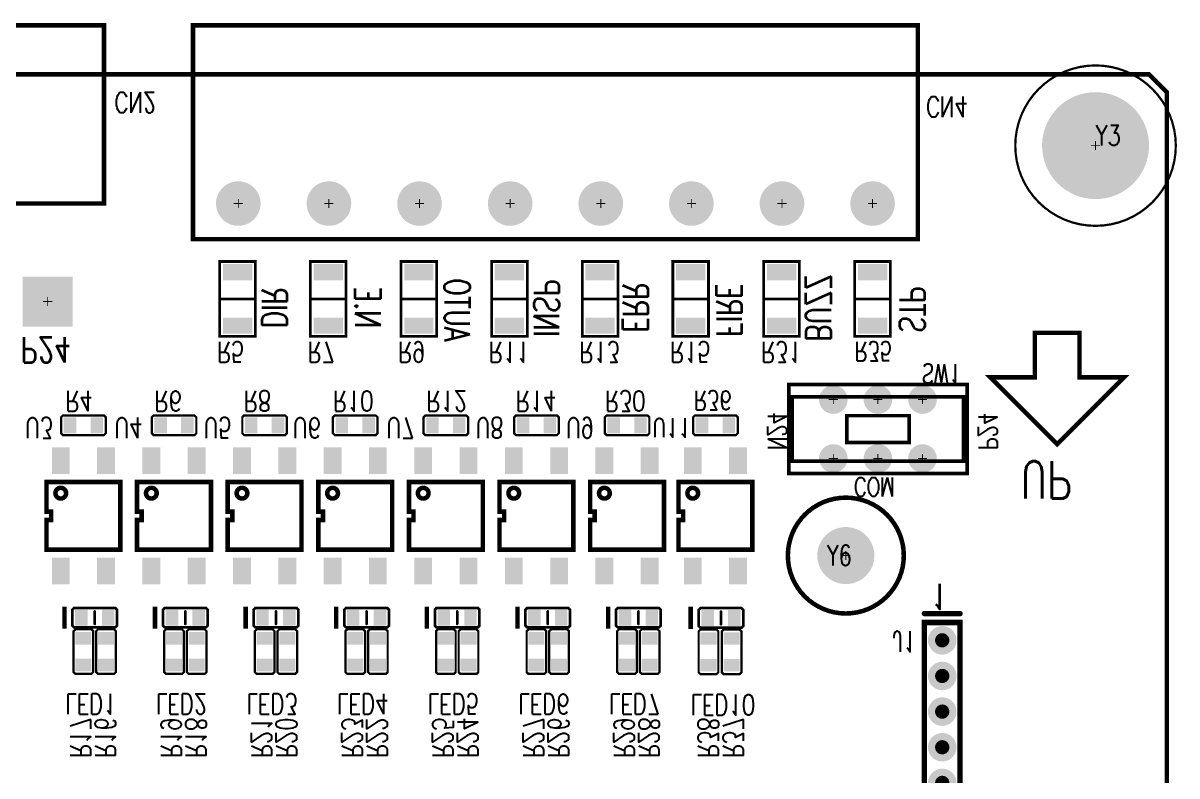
# Model space of a CAD drawing. Extents: x -19 to 79, y -28 to 90.
# Drawn here: x 13.9 to 78.6, y 47.6 to 89.9 of the extents above; entities that cross this region are included whole.
import ezdxf

# ---------------------------------------------------------------- set-up
doc = ezdxf.new("R2010")
doc.units = 0
for name, color, linetype in [('BOARD_OUTLINE_00', 254, 'CONTINUOUS'), ('COPPER_29', 146, 'CONTINUOUS'), ('DRIL_NPLTE_THRU_01', 3, 'CONTINUOUS'), ('DRIL_NPLTE_THRU_02', 1, 'CONTINUOUS'), ('DRIL_PLTE_THRU_01', 3, 'CONTINUOUS'), ('DRIL_PLTE_THRU_02', 1, 'CONTINUOUS'), ('DRIL_SYMBOL', 254, 'CONTINUOUS'), ('PADS_BOT', 16, 'CONTINUOUS'), ('PADS_INNER', 96, 'CONTINUOUS'), ('PADS_TOP', 96, 'CONTINUOUS'), ('PADS_XR_21', 176, 'CONTINUOUS'), ('PADS_XR_25', 253, 'CONTINUOUS'), ('PADS_XR_28', 130, 'CONTINUOUS'), ('PART_BOT_2DLINE_00', 130, 'CONTINUOUS'), ('PART_BOT_2DLINE_20', 2, 'CONTINUOUS'), ('PART_NAME_01', 254, 'CONTINUOUS'), ('PART_NAME_02', 130, 'CONTINUOUS'), ('PART_TOP_2DLINE_25', 6, 'CONTINUOUS'), ('TEXT_29', 146, 'CONTINUOUS')]:
    doc.layers.add(name, color=color, linetype=linetype)
doc.styles.add('W0$045', font='simplex', dxfattribs={"width": 0.75})
doc.styles.add('W0$1', font='simplex', dxfattribs={"width": 0.75})
doc.styles.add('W0$127', font='simplex', dxfattribs={"width": 0.75})
doc.styles.add('W0$2286', font='simplex', dxfattribs={"width": 0.75})
doc.styles.add('W0$254', font='simplex', dxfattribs={"width": 0.75})

# ---------------------------------------------------------------- blocks, each defined once
blk = doc.blocks.new('SMOOTH_0$254')
at = {"const_width": 0.127}
blk.add_lwpolyline([(-0.0635, 0, 1), (0.0635, 0, 1)], format="xyb", close=True, dxfattribs=at)
blk = doc.blocks.new('BOARD_28')
at = {"layer": 'BOARD_OUTLINE_00', "const_width": 0.254}
blk.add_lwpolyline([(0, 1), (1, 0), (95, 0), (96, 1), (96, 113), (95, 114), (1, 114), (0, 113)], close=True, dxfattribs=at)
at = {"layer": 'BOARD_OUTLINE_00'}
for p in [(95, 114), (96, 113)]:
    blk.add_blockref('SMOOTH_0$254', p, dxfattribs=at)
blk = doc.blocks.new('COPPER_44')
at = {"layer": 'COPPER_29', "const_width": 0.254}
blk.add_lwpolyline([(0, -2.5), (-2.5, -2.5), (-2.5, -5), (-5, -5), (-1.25, -8.75), (2.5, -5), (0, -5)], close=True, dxfattribs=at)
at = {"layer": 'COPPER_29'}
for p in [(-2.5, -2.5), (0, -2.5), (-5, -5), (-2.5, -5), (0, -5), (2.5, -5), (-1.25, -8.75)]:
    blk.add_blockref('SMOOTH_0$254', p, dxfattribs=at)
blk = doc.blocks.new('SMOOTH_0$3048')
at = {"const_width": 0.1524}
blk.add_lwpolyline([(-0.0762, 0, 1), (0.0762, 0, 1)], format="xyb", close=True, dxfattribs=at)
blk = doc.blocks.new('PART_BODY_BOT_9')
at = {"layer": 'PART_BOT_2DLINE_00', "const_width": 0.305}
blk.add_lwpolyline([(-1.5, 1), (-1.5, -1)], dxfattribs=at)
blk.add_lwpolyline([(-1, -1), (9, -1), (9, 1), (-1, 1)], close=True, dxfattribs=at)
at = {"layer": 'PART_BOT_2DLINE_00'}
for p in [(-1.5, 1), (-1, 1), (9, 1), (-1.5, -1), (-1, -1), (9, -1)]:
    blk.add_blockref('SMOOTH_0$3048', p, dxfattribs=at)
blk = doc.blocks.new('DRIL_SYMBOL_0$8')
at = {"layer": 'DRIL_SYMBOL', "const_width": 0.0508}
for points in [[(-0.254, 0), (0.254, 0)], [(0, -0.254), (0, 0.254)]]:
    blk.add_lwpolyline(points, dxfattribs=at)
blk = doc.blocks.new('DRIL_HOLE_0$8')
at = {"const_width": 0.4}
blk.add_lwpolyline([(-0.2, 0, 1), (0.2, 0, 1)], format="xyb", close=True, dxfattribs=at)
blk.add_blockref('DRIL_SYMBOL_0$8', (0, 0))
blk = doc.blocks.new('PAD_11')
at = {"const_width": 0.8}
blk.add_lwpolyline([(0, -0.4, 1), (0, 0.4, 1)], format="xyb", close=True, dxfattribs=at)
blk = doc.blocks.new('STK_BOT_14')
at = {"layer": 'DRIL_PLTE_THRU_01'}
blk.add_blockref('DRIL_HOLE_0$8', (0, 0), dxfattribs=at)
at = {"layer": 'DRIL_PLTE_THRU_02'}
blk.add_blockref('DRIL_HOLE_0$8', (0, 0), dxfattribs=at)
at = {"layer": 'PADS_BOT'}
blk.add_blockref('PAD_11', (0, 0), dxfattribs=at)
at = {"layer": 'PADS_INNER'}
blk.add_blockref('PAD_11', (0, 0), dxfattribs=at)
at = {"layer": 'PADS_TOP'}
blk.add_blockref('PAD_11', (0, 0), dxfattribs=at)
blk = doc.blocks.new('SYM_BOT_10')
for name, p in [('PART_BODY_BOT_9', (0, 0)), ('STK_BOT_14', (0, 0)), ('STK_BOT_14', (2, 0)), ('STK_BOT_14', (4, 0)), ('STK_BOT_14', (6, 0)), ('STK_BOT_14', (8, 0))]:
    blk.add_blockref(name, p)
blk = doc.blocks.new('PART_BOT_17')
blk.add_blockref('SYM_BOT_10', (0, 0))
at = {"layer": 'PART_NAME_02', "style": 'W0$254', "width": 0.75}
blk.add_text('J1', height=1.1557, rotation=270, dxfattribs=at).set_placement((-0.508, 2.794))
blk = doc.blocks.new('SMOOTH_0$15')
at = {"const_width": 0.075}
blk.add_lwpolyline([(-0.0375, 0, 1), (0.0375, 0, 1)], format="xyb", close=True, dxfattribs=at)
blk = doc.blocks.new('PART_BODY_BOT_13')
at = {"layer": 'PART_BOT_2DLINE_00', "const_width": 0.15}
for points in [[(-1.25, -0.45), (-1.15, -0.55), (1.15, -0.55), (1.25, -0.45), (1.25, 0.45), (1.15, 0.55), (-1.15, 0.55), (-1.25, 0.45)], [(1.65, 0.55), (1.75, 0.55), (1.75, -0.55), (1.65, -0.55)]]:
    blk.add_lwpolyline(points, close=True, dxfattribs=at)
blk.add_lwpolyline([(0, 0.35), (0, -0.35)], dxfattribs=at)
at = {"layer": 'PART_BOT_2DLINE_00'}
for p in [(-1.25, 0.45), (-1.15, 0.55), (0, 0.35), (1.15, 0.55), (1.25, 0.45), (1.65, 0.55), (1.75, 0.55), (-1.25, -0.45), (-1.15, -0.55), (0, -0.35), (1.15, -0.55), (1.25, -0.45), (1.65, -0.55), (1.75, -0.55)]:
    blk.add_blockref('SMOOTH_0$15', p, dxfattribs=at)
blk = doc.blocks.new('DRIL_HOLE_0')
blk.add_lwpolyline([(0, 0, 1), (0, 0, 1)], format="xyb", close=True)
blk = doc.blocks.new('PAD_0')
blk.add_lwpolyline([(0, 0, 1), (0, 0, 1)], format="xyb", close=True)
blk = doc.blocks.new('PAD_2')
at = {"const_width": 0.7}
blk.add_lwpolyline([(-0.45, 0), (0.45, 0)], dxfattribs=at)
blk = doc.blocks.new('STK_BOT_4')
at = {"layer": 'DRIL_PLTE_THRU_01'}
blk.add_blockref('DRIL_HOLE_0', (0, 0), dxfattribs=at)
at = {"layer": 'DRIL_PLTE_THRU_02'}
blk.add_blockref('DRIL_HOLE_0', (0, 0), dxfattribs=at)
at = {"layer": 'PADS_BOT', "rotation": 90}
blk.add_blockref('PAD_2', (0, 0), dxfattribs=at)
at = {"layer": 'PADS_INNER'}
blk.add_blockref('PAD_0', (0, 0), dxfattribs=at)
at = {"layer": 'PADS_TOP'}
blk.add_blockref('PAD_0', (0, 0), dxfattribs=at)
blk = doc.blocks.new('SYM_BOT_14')
for name, p in [('STK_BOT_4', (-0.75, 0)), ('STK_BOT_4', (0.75, 0)), ('PART_BODY_BOT_13', (0, 0))]:
    blk.add_blockref(name, p)
blk = doc.blocks.new('PART_BOT_21')
blk.add_blockref('SYM_BOT_14', (0, 0))
at = {"layer": 'PART_NAME_02', "style": 'W0$254', "width": 0.75}
blk.add_text('LED1', height=1.1557, rotation=180, dxfattribs=at).set_placement((1.64, -4.265))
blk = doc.blocks.new('PART_BOT_22')
blk.add_blockref('SYM_BOT_14', (0, 0))
at = {"layer": 'PART_NAME_02', "style": 'W0$254', "width": 0.75}
blk.add_text('LED2', height=1.1557, rotation=180, dxfattribs=at).set_placement((1.64, -4.265))
blk = doc.blocks.new('PART_BOT_23')
blk.add_blockref('SYM_BOT_14', (0, 0))
at = {"layer": 'PART_NAME_02', "style": 'W0$254', "width": 0.75}
blk.add_text('LED3', height=1.1557, rotation=180, dxfattribs=at).set_placement((1.64, -4.265))
blk = doc.blocks.new('PART_BOT_24')
blk.add_blockref('SYM_BOT_14', (0, 0))
at = {"layer": 'PART_NAME_02', "style": 'W0$254', "width": 0.75}
blk.add_text('LED4', height=1.1557, rotation=180, dxfattribs=at).set_placement((1.64, -4.265))
blk = doc.blocks.new('PART_BOT_25')
blk.add_blockref('SYM_BOT_14', (0, 0))
at = {"layer": 'PART_NAME_02', "style": 'W0$254', "width": 0.75}
blk.add_text('LED5', height=1.1557, rotation=180, dxfattribs=at).set_placement((1.64, -4.265))
blk = doc.blocks.new('PART_BOT_26')
blk.add_blockref('SYM_BOT_14', (0, 0))
at = {"layer": 'PART_NAME_02', "style": 'W0$254', "width": 0.75}
blk.add_text('LED6', height=1.1557, rotation=180, dxfattribs=at).set_placement((1.64, -4.265))
blk = doc.blocks.new('PART_BOT_27')
blk.add_blockref('SYM_BOT_14', (0, 0))
at = {"layer": 'PART_NAME_02', "style": 'W0$254', "width": 0.75}
blk.add_text('LED7', height=1.1557, rotation=180, dxfattribs=at).set_placement((1.64, -4.265))
blk = doc.blocks.new('SMOOTH_0$127')
at = {"const_width": 0.0635}
blk.add_lwpolyline([(-0.03175, 0, 1), (0.03175, 0, 1)], format="xyb", close=True, dxfattribs=at)
blk = doc.blocks.new('PART_BODY_BOT_15')
at = {"layer": 'PART_BOT_2DLINE_00', "const_width": 0.127}
blk.add_lwpolyline([(-1.15, -0.55), (-1.25, -0.45), (-1.25, 0.45), (-1.15, 0.55), (1.15, 0.55), (1.25, 0.45), (1.25, -0.45), (1.15, -0.55), (-1.15, -0.55)], dxfattribs=at)
at = {"layer": 'PART_BOT_2DLINE_00'}
for p in [(-1.25, 0.45), (-1.15, 0.55), (1.15, 0.55), (1.25, 0.45), (-1.25, -0.45), (-1.15, -0.55), (-1.15, -0.55), (1.15, -0.55), (1.25, -0.45)]:
    blk.add_blockref('SMOOTH_0$127', p, dxfattribs=at)
blk = doc.blocks.new('SYM_BOT_16')
for name, p in [('STK_BOT_4', (-0.75, 0)), ('STK_BOT_4', (0.75, 0)), ('PART_BODY_BOT_15', (0, 0))]:
    blk.add_blockref(name, p)
blk = doc.blocks.new('PART_BOT_32')
blk.add_blockref('SYM_BOT_16', (0, 0))
at = {"layer": 'PART_NAME_02', "style": 'W0$254', "width": 0.75}
blk.add_text('R10', height=1.1557, dxfattribs=at).set_placement((-1.245, -1.94))
blk = doc.blocks.new('SMOOTH_0$1524')
at = {"const_width": 0.0762}
blk.add_lwpolyline([(-0.0381, 0, 1), (0.0381, 0, 1)], format="xyb", close=True, dxfattribs=at)
blk = doc.blocks.new('PART_BODY_BOT_14')
at = {"layer": 'PART_BOT_2DLINE_00', "const_width": 0.152}
blk.add_lwpolyline([(-1, -2.1), (1, -2.1), (1, 2.1), (-1, 2.1)], close=True, dxfattribs=at)
blk.add_lwpolyline([(-1, 0), (1, 0)], dxfattribs=at)
at = {"layer": 'PART_BOT_2DLINE_00'}
for p in [(-1, 2.1), (1, 2.1), (-1, 0), (1, 0), (-1, -2.1), (1, -2.1)]:
    blk.add_blockref('SMOOTH_0$1524', p, dxfattribs=at)
blk = doc.blocks.new('PAD_1')
at = {"const_width": 0.9}
blk.add_lwpolyline([(-0.82, 0), (0.82, 0)], dxfattribs=at)
blk = doc.blocks.new('STK_BOT_3')
at = {"layer": 'DRIL_PLTE_THRU_01'}
blk.add_blockref('DRIL_HOLE_0', (0, 0), dxfattribs=at)
at = {"layer": 'DRIL_PLTE_THRU_02'}
blk.add_blockref('DRIL_HOLE_0', (0, 0), dxfattribs=at)
at = {"layer": 'PADS_BOT'}
blk.add_blockref('PAD_1', (0, 0), dxfattribs=at)
at = {"layer": 'PADS_INNER'}
blk.add_blockref('PAD_0', (0, 0), dxfattribs=at)
at = {"layer": 'PADS_TOP'}
blk.add_blockref('PAD_0', (0, 0), dxfattribs=at)
blk = doc.blocks.new('SYM_BOT_15')
for name, p in [('STK_BOT_3', (0, 1.5)), ('PART_BODY_BOT_14', (0, 0)), ('STK_BOT_3', (0, -1.5))]:
    blk.add_blockref(name, p)
blk = doc.blocks.new('PART_BOT_33')
blk.add_blockref('SYM_BOT_15', (0, 0))
at = {"layer": 'PART_NAME_02', "style": 'W0$254', "width": 0.75}
blk.add_text('R11', height=1.1557, dxfattribs=at).set_placement((-1.15, 2.4))
blk = doc.blocks.new('PART_BOT_34')
blk.add_blockref('SYM_BOT_16', (0, 0))
at = {"layer": 'PART_NAME_02', "style": 'W0$254', "width": 0.75}
blk.add_text('R12', height=1.1557, dxfattribs=at).set_placement((-1.075, -1.94))
blk = doc.blocks.new('PART_BOT_35')
blk.add_blockref('SYM_BOT_15', (0, 0))
at = {"layer": 'PART_NAME_02', "style": 'W0$254', "width": 0.75}
blk.add_text('R13', height=1.1557, dxfattribs=at).set_placement((-1.15, 2.4))
blk = doc.blocks.new('PART_BOT_36')
blk.add_blockref('SYM_BOT_16', (0, 0))
at = {"layer": 'PART_NAME_02', "style": 'W0$254', "width": 0.75}
blk.add_text('R14', height=1.1557, dxfattribs=at).set_placement((-1.155, -1.94))
blk = doc.blocks.new('PART_BOT_37')
blk.add_blockref('SYM_BOT_15', (0, 0))
at = {"layer": 'PART_NAME_02', "style": 'W0$254', "width": 0.75}
blk.add_text('R15', height=1.1557, dxfattribs=at).set_placement((-1.15, 2.4))
blk = doc.blocks.new('PART_BOT_38')
blk.add_blockref('SYM_BOT_16', (0, 0))
at = {"layer": 'PART_NAME_02', "style": 'W0$254', "width": 0.75}
blk.add_text('R16', height=1.1557, rotation=180, dxfattribs=at).set_placement((5.969, 0.618))
blk = doc.blocks.new('PART_BOT_39')
blk.add_blockref('SYM_BOT_16', (0, 0))
at = {"layer": 'PART_NAME_02', "style": 'W0$254', "width": 0.75}
blk.add_text('R17', height=1.1557, dxfattribs=at).set_placement((-5.969, -0.745))
blk = doc.blocks.new('PART_BOT_40')
blk.add_blockref('SYM_BOT_16', (0, 0))
at = {"layer": 'PART_NAME_02', "style": 'W0$254', "width": 0.75}
blk.add_text('R18', height=1.1557, rotation=180, dxfattribs=at).set_placement((5.969, 0.618))
blk = doc.blocks.new('PART_BOT_41')
blk.add_blockref('SYM_BOT_16', (0, 0))
at = {"layer": 'PART_NAME_02', "style": 'W0$254', "width": 0.75}
blk.add_text('R19', height=1.1557, dxfattribs=at).set_placement((-5.969, -0.745))
blk = doc.blocks.new('PART_BOT_42')
blk.add_blockref('SYM_BOT_16', (0, 0))
at = {"layer": 'PART_NAME_02', "style": 'W0$254', "width": 0.75}
blk.add_text('R20', height=1.1557, rotation=180, dxfattribs=at).set_placement((5.969, 0.618))
blk = doc.blocks.new('PART_BOT_43')
blk.add_blockref('SYM_BOT_16', (0, 0))
at = {"layer": 'PART_NAME_02', "style": 'W0$254', "width": 0.75}
blk.add_text('R21', height=1.1557, dxfattribs=at).set_placement((-5.969, -0.745))
blk = doc.blocks.new('PART_BOT_44')
blk.add_blockref('SYM_BOT_16', (0, 0))
at = {"layer": 'PART_NAME_02', "style": 'W0$254', "width": 0.75}
blk.add_text('R22', height=1.1557, rotation=180, dxfattribs=at).set_placement((5.969, 0.618))
blk = doc.blocks.new('PART_BOT_45')
blk.add_blockref('SYM_BOT_16', (0, 0))
at = {"layer": 'PART_NAME_02', "style": 'W0$254', "width": 0.75}
blk.add_text('R23', height=1.1557, dxfattribs=at).set_placement((-5.969, -0.745))
blk = doc.blocks.new('PART_BOT_46')
blk.add_blockref('SYM_BOT_16', (0, 0))
at = {"layer": 'PART_NAME_02', "style": 'W0$254', "width": 0.75}
blk.add_text('R24', height=1.1557, rotation=180, dxfattribs=at).set_placement((5.969, 0.618))
blk = doc.blocks.new('PART_BOT_47')
blk.add_blockref('SYM_BOT_16', (0, 0))
at = {"layer": 'PART_NAME_02', "style": 'W0$254', "width": 0.75}
blk.add_text('R25', height=1.1557, dxfattribs=at).set_placement((-5.969, -0.745))
blk = doc.blocks.new('PART_BOT_48')
blk.add_blockref('SYM_BOT_16', (0, 0))
at = {"layer": 'PART_NAME_02', "style": 'W0$254', "width": 0.75}
blk.add_text('R26', height=1.1557, rotation=180, dxfattribs=at).set_placement((5.969, 0.618))
blk = doc.blocks.new('PART_BOT_49')
blk.add_blockref('SYM_BOT_16', (0, 0))
at = {"layer": 'PART_NAME_02', "style": 'W0$254', "width": 0.75}
blk.add_text('R27', height=1.1557, dxfattribs=at).set_placement((-5.969, -0.745))
blk = doc.blocks.new('PART_BOT_50')
blk.add_blockref('SYM_BOT_16', (0, 0))
at = {"layer": 'PART_NAME_02', "style": 'W0$254', "width": 0.75}
blk.add_text('R28', height=1.1557, rotation=180, dxfattribs=at).set_placement((5.969, 0.618))
blk = doc.blocks.new('PART_BOT_51')
blk.add_blockref('SYM_BOT_16', (0, 0))
at = {"layer": 'PART_NAME_02', "style": 'W0$254', "width": 0.75}
blk.add_text('R29', height=1.1557, dxfattribs=at).set_placement((-5.969, -0.745))
blk = doc.blocks.new('PART_BOT_53')
blk.add_blockref('SYM_BOT_16', (0, 0))
at = {"layer": 'PART_NAME_02', "style": 'W0$254', "width": 0.75}
blk.add_text('R30', height=1.1557, dxfattribs=at).set_placement((-1.235, -1.94))
blk = doc.blocks.new('PART_BOT_54')
blk.add_blockref('SYM_BOT_15', (0, 0))
at = {"layer": 'PART_NAME_02', "style": 'W0$254', "width": 0.75}
blk.add_text('R31', height=1.1557, dxfattribs=at).set_placement((-1.15, 2.4))
blk = doc.blocks.new('PART_BOT_58')
blk.add_blockref('SYM_BOT_16', (0, 0))
at = {"layer": 'PART_NAME_02', "style": 'W0$254', "width": 0.75}
blk.add_text('R4', height=1.1557, dxfattribs=at).set_placement((-1.005, -1.94))
blk = doc.blocks.new('PART_BOT_59')
blk.add_blockref('SYM_BOT_15', (0, 0))
at = {"layer": 'PART_NAME_02', "style": 'W0$254', "width": 0.75}
blk.add_text('R5', height=1.1557, dxfattribs=at).set_placement((-1.15, 2.4))
blk = doc.blocks.new('PART_BOT_60')
blk.add_blockref('SYM_BOT_16', (0, 0))
at = {"layer": 'PART_NAME_02', "style": 'W0$254', "width": 0.75}
blk.add_text('R6', height=1.1557, dxfattribs=at).set_placement((-1.085, -1.94))
blk = doc.blocks.new('PART_BOT_61')
blk.add_blockref('SYM_BOT_15', (0, 0))
at = {"layer": 'PART_NAME_02', "style": 'W0$254', "width": 0.75}
blk.add_text('R7', height=1.1557, dxfattribs=at).set_placement((-1.15, 2.4))
blk = doc.blocks.new('PART_BOT_62')
blk.add_blockref('SYM_BOT_16', (0, 0))
at = {"layer": 'PART_NAME_02', "style": 'W0$254', "width": 0.75}
blk.add_text('R8', height=1.1557, dxfattribs=at).set_placement((-1.165, -1.94))
blk = doc.blocks.new('PART_BOT_63')
blk.add_blockref('SYM_BOT_15', (0, 0))
at = {"layer": 'PART_NAME_02', "style": 'W0$254', "width": 0.75}
blk.add_text('R9', height=1.1557, dxfattribs=at).set_placement((-1.15, 2.4))
blk = doc.blocks.new('PART_BODY_BOT_22')
at = {"layer": 'PART_BOT_2DLINE_00', "const_width": 0.254}
blk.add_lwpolyline([(-2.07, -1.9), (-2.07, -0.2375), (-1.81125, -0.2375), (-1.81125, 0.2375), (-2.07, 0.2375), (-2.07, 1.9), (2.07, 1.9), (2.07, -1.9)], close=True, dxfattribs=at)
blk.add_lwpolyline([(-0.97, -1.27, 1), (-1.57, -1.27, 1)], format="xyb", close=True, dxfattribs=at)
at = {"layer": 'PART_BOT_2DLINE_00'}
for p in [(-2.07, 1.9), (2.07, 1.9), (-2.07, 0.2375), (-1.81125, 0.2375), (-2.07, -0.2375), (-1.81125, -0.2375), (-2.07, -1.9), (2.07, -1.9)]:
    blk.add_blockref('SMOOTH_0$254', p, dxfattribs=at)
blk = doc.blocks.new('PAD_21')
at = {"const_width": 1}
blk.add_lwpolyline([(-0.75, 0), (0.75, 0)], dxfattribs=at)
blk = doc.blocks.new('STK_BOT_30')
at = {"layer": 'DRIL_NPLTE_THRU_01'}
blk.add_blockref('DRIL_HOLE_0', (0, 0), dxfattribs=at)
at = {"layer": 'DRIL_NPLTE_THRU_02'}
blk.add_blockref('DRIL_HOLE_0', (0, 0), dxfattribs=at)
at = {"layer": 'PADS_BOT', "rotation": 90}
blk.add_blockref('PAD_21', (0, 0), dxfattribs=at)
at = {"layer": 'PADS_INNER'}
blk.add_blockref('PAD_0', (0, 0), dxfattribs=at)
at = {"layer": 'PADS_TOP'}
blk.add_blockref('PAD_0', (0, 0), dxfattribs=at)
blk = doc.blocks.new('SYM_BOT_23')
for name, p in [('STK_BOT_30', (-1.27, 3.1)), ('STK_BOT_30', (1.27, 3.1)), ('PART_BODY_BOT_22', (0, 0)), ('STK_BOT_30', (-1.27, -3.1)), ('STK_BOT_30', (1.27, -3.1))]:
    blk.add_blockref(name, p)
blk = doc.blocks.new('PART_BOT_74')
blk.add_blockref('SYM_BOT_23', (0, 0))
at = {"layer": 'PART_NAME_02', "style": 'W0$254', "width": 0.75}
blk.add_text('U3', height=1.1557, dxfattribs=at).set_placement((-3.255, -5.52))
blk = doc.blocks.new('PART_BOT_75')
blk.add_blockref('SYM_BOT_23', (0, 0))
at = {"layer": 'PART_NAME_02', "style": 'W0$254', "width": 0.75}
blk.add_text('U4', height=1.1557, dxfattribs=at).set_placement((-3.335, -5.52))
blk = doc.blocks.new('PART_BOT_76')
blk.add_blockref('SYM_BOT_23', (0, 0))
at = {"layer": 'PART_NAME_02', "style": 'W0$254', "width": 0.75}
blk.add_text('U5', height=1.1557, dxfattribs=at).set_placement((-3.415, -5.52))
blk = doc.blocks.new('PART_BOT_77')
blk.add_blockref('SYM_BOT_23', (0, 0))
at = {"layer": 'PART_NAME_02', "style": 'W0$254', "width": 0.75}
blk.add_text('U6', height=1.1557, dxfattribs=at).set_placement((-3.495, -5.52))
blk = doc.blocks.new('PART_BOT_78')
blk.add_blockref('SYM_BOT_23', (0, 0))
at = {"layer": 'PART_NAME_02', "style": 'W0$254', "width": 0.75}
blk.add_text('U7', height=1.1557, dxfattribs=at).set_placement((-3.325, -5.52))
blk = doc.blocks.new('PART_BOT_79')
blk.add_blockref('SYM_BOT_23', (0, 0))
at = {"layer": 'PART_NAME_02', "style": 'W0$254', "width": 0.75}
blk.add_text('U8', height=1.1557, dxfattribs=at).set_placement((-3.405, -5.52))
blk = doc.blocks.new('PART_BOT_80')
blk.add_blockref('SYM_BOT_23', (0, 0))
at = {"layer": 'PART_NAME_02', "style": 'W0$254', "width": 0.75}
blk.add_text('U9', height=1.1557, dxfattribs=at).set_placement((-3.405, -5.52))
blk = doc.blocks.new('PART_BODY_TOP_25')
at = {"layer": 'PART_TOP_2DLINE_25', "const_width": 0.125}
blk.add_lwpolyline([(4.5, 0, 1), (-4.5, 0, 1)], format="xyb", close=True, dxfattribs=at)
blk = doc.blocks.new('DRIL_SYMBOL_4$2')
at = {"layer": 'DRIL_SYMBOL', "const_width": 0.0508}
for points in [[(-0.254, 0), (0.254, 0)], [(0, -0.254), (0, 0.254)]]:
    blk.add_lwpolyline(points, dxfattribs=at)
blk = doc.blocks.new('DRIL_HOLE_4$2')
at = {"const_width": 2.1}
blk.add_lwpolyline([(-1.05, 0, 1), (1.05, 0, 1)], format="xyb", close=True, dxfattribs=at)
blk.add_blockref('DRIL_SYMBOL_4$2', (0, 0))
blk = doc.blocks.new('PAD_23')
at = {"const_width": 3}
blk.add_lwpolyline([(0, -1.5, 1), (0, 1.5, 1)], format="xyb", close=True, dxfattribs=at)
blk = doc.blocks.new('STK_TOP_33')
at = {"layer": 'DRIL_PLTE_THRU_01'}
blk.add_blockref('DRIL_HOLE_4$2', (0, 0), dxfattribs=at)
at = {"layer": 'DRIL_PLTE_THRU_02'}
blk.add_blockref('DRIL_HOLE_4$2', (0, 0), dxfattribs=at)
at = {"layer": 'PADS_BOT'}
blk.add_blockref('PAD_23', (0, 0), dxfattribs=at)
at = {"layer": 'PADS_INNER'}
blk.add_blockref('PAD_23', (0, 0), dxfattribs=at)
at = {"layer": 'PADS_TOP'}
blk.add_blockref('PAD_23', (0, 0), dxfattribs=at)
blk = doc.blocks.new('SYM_TOP_25')
for name in ['PART_BODY_TOP_25', 'STK_TOP_33']:
    blk.add_blockref(name, (0, 0))
blk = doc.blocks.new('PART_TOP_83')
blk.add_blockref('SYM_TOP_25', (0, 0))
at = {"layer": 'PART_NAME_01', "style": 'W0$254', "width": 0.75}
blk.add_text('Y3', height=1.1557, dxfattribs=at).set_placement((0, 0))
blk = doc.blocks.new('PART_BODY_TOP_26')
at = {"layer": 'PART_TOP_2DLINE_25', "const_width": 0.254}
blk.add_lwpolyline([(3.25, 0, 1), (-3.25, 0, 1)], format="xyb", close=True, dxfattribs=at)
blk = doc.blocks.new('DRIL_SYMBOL_3$2')
at = {"layer": 'DRIL_SYMBOL', "const_width": 0.0508}
for points in [[(-0.254, 0), (0.254, 0)], [(0, -0.254), (0, 0.254)]]:
    blk.add_lwpolyline(points, dxfattribs=at)
blk = doc.blocks.new('DRIL_HOLE_3$2')
at = {"const_width": 1.6}
blk.add_lwpolyline([(-0.8, 0, 1), (0.8, 0, 1)], format="xyb", close=True, dxfattribs=at)
blk.add_blockref('DRIL_SYMBOL_3$2', (0, 0))
blk = doc.blocks.new('PAD_13')
at = {"const_width": 0.762}
blk.add_lwpolyline([(0, -0.381, 1), (0, 0.381, 1)], format="xyb", close=True, dxfattribs=at)
blk = doc.blocks.new('PAD_6')
at = {"const_width": 1.016}
blk.add_lwpolyline([(0, -0.508, 1), (0, 0.508, 1)], format="xyb", close=True, dxfattribs=at)
blk = doc.blocks.new('STK_TOP_34')
at = {"layer": 'DRIL_NPLTE_THRU_01'}
blk.add_blockref('DRIL_HOLE_3$2', (0, 0), dxfattribs=at)
at = {"layer": 'DRIL_NPLTE_THRU_02'}
blk.add_blockref('DRIL_HOLE_3$2', (0, 0), dxfattribs=at)
at = {"layer": 'PADS_BOT'}
blk.add_blockref('PAD_13', (0, 0), dxfattribs=at)
at = {"layer": 'PADS_INNER'}
blk.add_blockref('PAD_13', (0, 0), dxfattribs=at)
at = {"layer": 'PADS_TOP'}
blk.add_blockref('PAD_13', (0, 0), dxfattribs=at)
at = {"layer": 'PADS_XR_25'}
blk.add_blockref('PAD_6', (0, 0), dxfattribs=at)
blk = doc.blocks.new('SYM_TOP_26')
for name in ['PART_BODY_TOP_26', 'STK_TOP_34']:
    blk.add_blockref(name, (0, 0))
blk = doc.blocks.new('PART_TOP_86')
blk.add_blockref('SYM_TOP_26', (0, 0))
at = {"layer": 'PART_NAME_01', "style": 'W0$254', "width": 0.75}
blk.add_text('Y6', height=1.1557, dxfattribs=at).set_placement((-1.072, -0.564))
blk = doc.blocks.new('PART_BODY_BOT_50')
at = {"layer": 'PART_BOT_2DLINE_00', "const_width": 0.254}
blk.add_lwpolyline([(-2.54, 10), (38.1, 10), (38.1, -2), (-2.54, -2)], close=True, dxfattribs=at)
at = {"layer": 'PART_BOT_2DLINE_00'}
for p in [(-2.54, 10), (38.1, 10), (-2.54, -2), (38.1, -2)]:
    blk.add_blockref('SMOOTH_0$254', p, dxfattribs=at)
blk = doc.blocks.new('DRIL_SYMBOL_1$5')
at = {"layer": 'DRIL_SYMBOL', "const_width": 0.0508}
for points in [[(-0.254, 0), (0.254, 0)], [(0, -0.254), (0, 0.254)]]:
    blk.add_lwpolyline(points, dxfattribs=at)
blk = doc.blocks.new('DRIL_HOLE_1$5')
at = {"const_width": 0.75}
blk.add_lwpolyline([(-0.375, 0, 1), (0.375, 0, 1)], format="xyb", close=True, dxfattribs=at)
blk.add_blockref('DRIL_SYMBOL_1$5', (0, 0))
blk = doc.blocks.new('PAD_27')
at = {"const_width": 1.25}
blk.add_lwpolyline([(0, -0.625, 1), (0, 0.625, 1)], format="xyb", close=True, dxfattribs=at)
blk = doc.blocks.new('STK_BOT_61')
at = {"layer": 'DRIL_PLTE_THRU_01'}
blk.add_blockref('DRIL_HOLE_1$5', (0, 0), dxfattribs=at)
at = {"layer": 'DRIL_PLTE_THRU_02'}
blk.add_blockref('DRIL_HOLE_1$5', (0, 0), dxfattribs=at)
at = {"layer": 'PADS_BOT'}
blk.add_blockref('PAD_27', (0, 0), dxfattribs=at)
at = {"layer": 'PADS_INNER'}
blk.add_blockref('PAD_27', (0, 0), dxfattribs=at)
at = {"layer": 'PADS_TOP'}
blk.add_blockref('PAD_27', (0, 0), dxfattribs=at)
blk = doc.blocks.new('SYM_BOT_32')
for name, p in [('PART_BODY_BOT_50', (0, 0)), ('STK_BOT_61', (0, 0)), ('STK_BOT_61', (5.08, 0)), ('STK_BOT_61', (10.16, 0)), ('STK_BOT_61', (15.24, 0)), ('STK_BOT_61', (20.32, 0)), ('STK_BOT_61', (25.4, 0)), ('STK_BOT_61', (30.48, 0)), ('STK_BOT_61', (35.56, 0))]:
    blk.add_blockref(name, p)
blk = doc.blocks.new('PART_BOT_95')
blk.add_blockref('SYM_BOT_32', (0, 0))
at = {"layer": 'PART_NAME_02', "style": 'W0$254', "width": 0.75}
blk.add_text('CN4', height=1.1557, rotation=180, dxfattribs=at).set_placement((-3, 6))
blk = doc.blocks.new('PART_BODY_BOT_51')
at = {"layer": 'PART_BOT_2DLINE_00', "const_width": 0.254}
blk.add_lwpolyline([(-3.16, 15.5), (19, 15.5), (19, 5.5), (-3.16, 5.5)], close=True, dxfattribs=at)
at = {"layer": 'PART_BOT_2DLINE_00'}
for p in [(-3.16, 15.5), (19, 15.5), (-3.16, 5.5), (19, 5.5)]:
    blk.add_blockref('SMOOTH_0$254', p, dxfattribs=at)
blk = doc.blocks.new('DRIL_SYMBOL_1$65')
at = {"layer": 'DRIL_SYMBOL', "const_width": 0.0508}
for points in [[(-0.254, 0), (0.254, 0)], [(0, -0.254), (0, 0.254)]]:
    blk.add_lwpolyline(points, dxfattribs=at)
blk = doc.blocks.new('DRIL_HOLE_1$65')
at = {"const_width": 0.825}
blk.add_lwpolyline([(-0.4125, 0, 1), (0.4125, 0, 1)], format="xyb", close=True, dxfattribs=at)
blk.add_blockref('DRIL_SYMBOL_1$65', (0, 0))
blk = doc.blocks.new('PAD_4')
at = {"const_width": 2.8}
blk.add_lwpolyline([(-1.4, 0), (1.4, 0)], dxfattribs=at)
blk = doc.blocks.new('STK_BOT_63')
at = {"layer": 'DRIL_PLTE_THRU_01'}
blk.add_blockref('DRIL_HOLE_1$65', (0, 0), dxfattribs=at)
at = {"layer": 'DRIL_PLTE_THRU_02'}
blk.add_blockref('DRIL_HOLE_1$65', (0, 0), dxfattribs=at)
at = {"layer": 'PADS_BOT'}
blk.add_blockref('PAD_4', (0, 0), dxfattribs=at)
at = {"layer": 'PADS_INNER'}
blk.add_blockref('PAD_4', (0, 0), dxfattribs=at)
at = {"layer": 'PADS_TOP'}
blk.add_blockref('PAD_4', (0, 0), dxfattribs=at)
blk = doc.blocks.new('PAD_5')
at = {"const_width": 1.4}
blk.add_lwpolyline([(0, -0.7, 1), (0, 0.7, 1)], format="xyb", close=True, dxfattribs=at)
blk = doc.blocks.new('STK_BOT_62')
at = {"layer": 'DRIL_PLTE_THRU_01'}
blk.add_blockref('DRIL_HOLE_1$65', (0, 0), dxfattribs=at)
at = {"layer": 'DRIL_PLTE_THRU_02'}
blk.add_blockref('DRIL_HOLE_1$65', (0, 0), dxfattribs=at)
at = {"layer": 'PADS_BOT'}
blk.add_blockref('PAD_5', (0, 0), dxfattribs=at)
at = {"layer": 'PADS_INNER'}
blk.add_blockref('PAD_5', (0, 0), dxfattribs=at)
at = {"layer": 'PADS_TOP'}
blk.add_blockref('PAD_5', (0, 0), dxfattribs=at)
blk = doc.blocks.new('SYM_BOT_33')
for name, p in [('PART_BODY_BOT_51', (0, 0)), ('STK_BOT_63', (0, 0)), ('STK_BOT_62', (3.96, 0)), ('STK_BOT_62', (7.92, 0)), ('STK_BOT_62', (11.88, 0)), ('STK_BOT_62', (15.84, 0))]:
    blk.add_blockref(name, p)
blk = doc.blocks.new('PART_BOT_96')
blk.add_blockref('SYM_BOT_33', (0, 0))
at = {"layer": 'PART_NAME_02', "style": 'W0$254', "width": 0.75}
blk.add_text('CN2', height=1.1557, rotation=180, dxfattribs=at).set_placement((-3.75, 11.75))
blk = doc.blocks.new('SMOOTH_0$2')
at = {"const_width": 0.1}
blk.add_lwpolyline([(-0.05, 0, 1), (0.05, 0, 1)], format="xyb", close=True, dxfattribs=at)
blk = doc.blocks.new('PART_BODY_BOT_52')
at = {"layer": 'PART_BOT_2DLINE_00', "const_width": 0.2}
for points in [[(-1.8, 4.8), (1.8, 4.8), (1.8, -4.8), (-1.8, -4.8)], [(-0.75, 1.75), (0.75, 1.75), (0.75, -1.75), (-0.75, -1.75)]]:
    blk.add_lwpolyline(points, close=True, dxfattribs=at)
at = {"layer": 'PART_BOT_2DLINE_20', "const_width": 0.2}
blk.add_lwpolyline([(-2.5, 5), (2.5, 5), (2.5, -5), (-2.5, -5)], close=True, dxfattribs=at)
at = {"layer": 'PART_BOT_2DLINE_00'}
for p in [(-1.8, 4.8), (1.8, 4.8), (-0.75, 1.75), (0.75, 1.75), (-0.75, -1.75), (0.75, -1.75), (-1.8, -4.8), (1.8, -4.8)]:
    blk.add_blockref('SMOOTH_0$2', p, dxfattribs=at)
at = {"layer": 'PART_BOT_2DLINE_20'}
for p in [(-2.5, 5), (2.5, 5), (-2.5, -5), (2.5, -5)]:
    blk.add_blockref('SMOOTH_0$2', p, dxfattribs=at)
blk = doc.blocks.new('DRIL_SYMBOL_0$889')
at = {"layer": 'DRIL_SYMBOL', "const_width": 0.0508}
for points in [[(-0.254, 0), (0.254, 0)], [(0, -0.254), (0, 0.254)]]:
    blk.add_lwpolyline(points, dxfattribs=at)
blk = doc.blocks.new('DRIL_HOLE_0$889')
at = {"const_width": 0.4445}
blk.add_lwpolyline([(-0.22225, 0, 1), (0.22225, 0, 1)], format="xyb", close=True, dxfattribs=at)
blk.add_blockref('DRIL_SYMBOL_0$889', (0, 0))
blk = doc.blocks.new('STK_BOT_20')
at = {"layer": 'DRIL_PLTE_THRU_01'}
blk.add_blockref('DRIL_HOLE_0$889', (0, 0), dxfattribs=at)
at = {"layer": 'DRIL_PLTE_THRU_02'}
blk.add_blockref('DRIL_HOLE_0$889', (0, 0), dxfattribs=at)
at = {"layer": 'PADS_BOT'}
blk.add_blockref('PAD_11', (0, 0), dxfattribs=at)
at = {"layer": 'PADS_INNER'}
blk.add_blockref('PAD_11', (0, 0), dxfattribs=at)
at = {"layer": 'PADS_TOP'}
blk.add_blockref('PAD_11', (0, 0), dxfattribs=at)
at = {"layer": 'PADS_XR_21'}
blk.add_blockref('PAD_11', (0, 0), dxfattribs=at)
at = {"layer": 'PADS_XR_28'}
blk.add_blockref('PAD_11', (0, 0), dxfattribs=at)
blk = doc.blocks.new('SYM_BOT_34')
for name, p in [('PART_BODY_BOT_52', (0, 0)), ('STK_BOT_20', (-1.65, 2.5)), ('STK_BOT_20', (1.65, 2.5)), ('STK_BOT_20', (-1.65, 0)), ('STK_BOT_20', (1.65, 0)), ('STK_BOT_20', (-1.65, -2.5)), ('STK_BOT_20', (1.65, -2.5))]:
    blk.add_blockref(name, p)
blk = doc.blocks.new('PART_BOT_97')
blk.add_blockref('SYM_BOT_34', (0, 0))
at = {"layer": 'PART_NAME_02', "style": 'W0$127', "width": 0.75}
blk.add_text('SW1', height=1.0668, rotation=270, dxfattribs=at).set_placement((-3.639, -2.462))
blk = doc.blocks.new('PART_BOT_98')
blk.add_blockref('SYM_BOT_23', (0, 0))
at = {"layer": 'PART_NAME_02', "style": 'W0$1', "width": 0.75}
blk.add_text('U11', height=1.0668, dxfattribs=at).set_placement((-3.522, -5.472))
blk = doc.blocks.new('PART_BOT_99')
blk.add_blockref('SYM_BOT_15', (0, 0))
at = {"layer": 'PART_NAME_02', "style": 'W0$2286', "width": 0.75}
blk.add_text('R35', height=1.0668, rotation=180, dxfattribs=at).set_placement((1, -2.4))
blk = doc.blocks.new('PART_BOT_100')
blk.add_blockref('SYM_BOT_16', (0, 0))
at = {"layer": 'PART_NAME_02', "style": 'W0$045', "width": 0.75}
blk.add_text('R36', height=1.0668, rotation=180, dxfattribs=at).set_placement((1.188, 1.94))
blk = doc.blocks.new('PART_BOT_101')
blk.add_blockref('SYM_BOT_16', (0, 0))
at = {"layer": 'PART_NAME_02', "style": 'W0$045', "width": 0.75}
blk.add_text('R37', height=1.1557, dxfattribs=at).set_placement((-5.959, -0.497))
blk = doc.blocks.new('PART_BOT_102')
blk.add_blockref('SYM_BOT_16', (0, 0))
at = {"layer": 'PART_NAME_02', "style": 'W0$045', "width": 0.75}
blk.add_text('R38', height=1.1557, dxfattribs=at).set_placement((-5.959, -0.594))
blk = doc.blocks.new('PART_BOT_103')
blk.add_blockref('SYM_BOT_14', (0, 0))
at = {"layer": 'PART_NAME_02', "style": 'W0$2286', "width": 0.75}
blk.add_text('LED10', height=1.1557, rotation=180, dxfattribs=at).set_placement((1.692, -4.303))

msp = doc.modelspace()

# ---------------------------------------------------------------- block references
at = {"xscale": -1}
for name, p in [('PART_BOT_96', (15.25, 74.25)), ('PART_BOT_95', (61.5, 79.75)), ('PART_BOT_99', (61.5, 74.4)), ('PART_BOT_100', (52.688, 67.31)), ('PART_BOT_21', (17.89, 56.515)), ('PART_BOT_22', (22.97, 56.515)), ('PART_BOT_23', (28.05, 56.515)), ('PART_BOT_24', (33.13, 56.515)), ('PART_BOT_25', (38.21, 56.515)), ('PART_BOT_26', (43.29, 56.515)), ('PART_BOT_27', (48.37, 56.515)), ('PART_BOT_103', (53, 56.5))]:
    msp.add_blockref(name, p, dxfattribs=at)
for name, p in [('PART_TOP_83', (74, 83)), ('BOARD_28', (-18, -27)), ('COPPER_44', (73.1, 75)), ('PART_TOP_86', (60, 60))]:
    msp.add_blockref(name, p)
for name, p, rotation in [('PART_BOT_59', (25.9, 74.4), -180), ('PART_BOT_61', (30.98, 74.4), -180), ('PART_BOT_63', (36.06, 74.4), -180), ('PART_BOT_33', (41.14, 74.4), -180), ('PART_BOT_35', (46.22, 74.4), -180), ('PART_BOT_37', (51.3, 74.4), -180), ('PART_BOT_54', (56.4, 74.4), -180), ('PART_BOT_97', (61.8, 67.1), -270), ('PART_BOT_58', (17.255, 67.31), -180), ('PART_BOT_60', (22.335, 67.31), -180), ('PART_BOT_62', (27.415, 67.31), -180), ('PART_BOT_32', (32.495, 67.31), -180), ('PART_BOT_34', (37.575, 67.31), -180), ('PART_BOT_36', (42.655, 67.31), -180), ('PART_BOT_53', (47.735, 67.31), -180), ('PART_BOT_74', (17.255, 62.23), -180), ('PART_BOT_75', (22.335, 62.23), -180), ('PART_BOT_76', (27.415, 62.23), -180), ('PART_BOT_77', (32.495, 62.23), -180), ('PART_BOT_78', (37.575, 62.23), -180), ('PART_BOT_79', (42.655, 62.23), -180), ('PART_BOT_80', (47.735, 62.23), -180), ('PART_BOT_98', (52.688, 62.23), -180), ('PART_BOT_17', (65.405, 55.245), -270), ('PART_BOT_39', (17.255, 54.61), -90), ('PART_BOT_38', (18.525, 54.61), -270), ('PART_BOT_41', (22.335, 54.61), -90), ('PART_BOT_40', (23.605, 54.61), -270), ('PART_BOT_43', (27.415, 54.61), -90), ('PART_BOT_42', (28.685, 54.61), -270), ('PART_BOT_45', (32.495, 54.61), -90), ('PART_BOT_44', (33.765, 54.61), -270), ('PART_BOT_47', (37.575, 54.61), -90), ('PART_BOT_46', (38.845, 54.61), -270), ('PART_BOT_49', (42.655, 54.61), -90), ('PART_BOT_48', (43.925, 54.61), -270), ('PART_BOT_51', (47.735, 54.61), -90), ('PART_BOT_50', (49.005, 54.61), -270), ('PART_BOT_102', (52.3, 54.6), -90), ('PART_BOT_101', (53.6, 54.6), -90)]:
    msp.add_blockref(name, p, dxfattribs=dict(at, rotation=rotation))

# ---------------------------------------------------------------- texts
at = {"layer": 'TEXT_29', "style": 'W0$254', "text_generation_flag": 2, "width": 0.75}
for s, height, rotation, p in [('AUTO', 1.4224, 270, (37.5, 72)), ('INSP', 1.4224, 270, (42.5, 72.25)), ('ERR', 1.4224, 270, (47.5, 72.5)), ('FIRE', 1.4224, 270, (52.75, 72.25)), ('BUZZ ', 1.4224, 270, (57.75, 72)), ('DIR', 1.4224, 270, (27.25, 72.75)), ('N.E', 1.4224, 270, (32.5, 72.75)), ('STP', 1.4224, 270, (63, 72.5)), ('P24', 1.4224, 180, (13.75, 72.25)), ('N24', 1.0668, 270, (55.626, 65.913)), ('P24', 1.0668, 270, (67.437, 65.913)), ('UP', 2.1, 180, (69.8, 65.3)), ('COM', 1.0668, 180, (60.452, 64.389)), ('1', 1.422, 180, (64.77, 58.42))]:
    msp.add_text(s, height=height, rotation=rotation, dxfattribs=at).set_placement(p)

doc.saveas('drawing.dxf')
